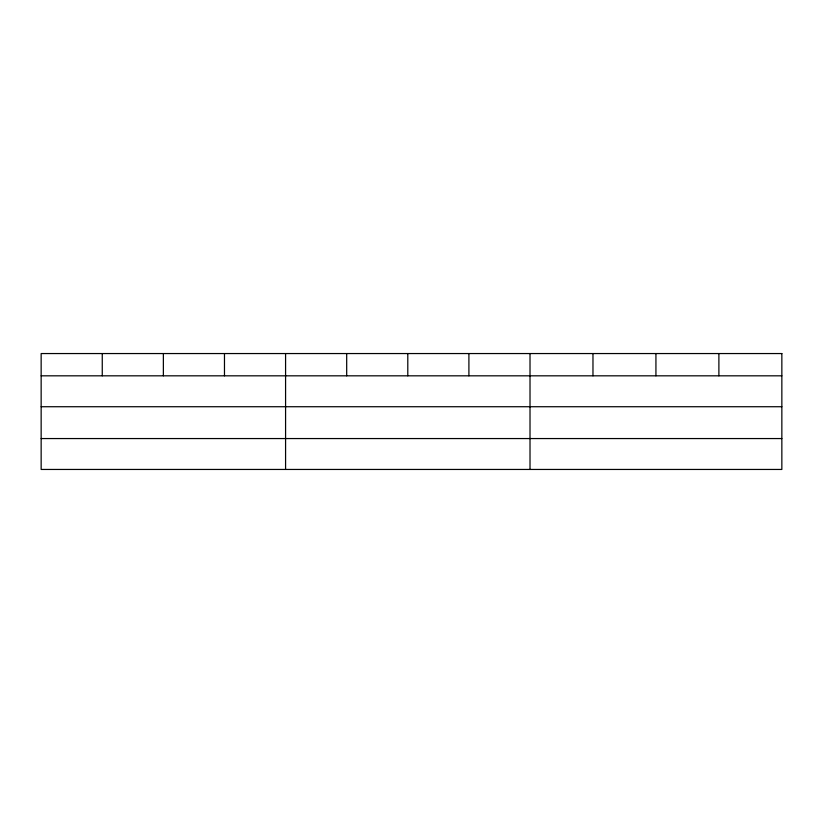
<?xml version="1.0" encoding="UTF-8"?>
<svg xmlns="http://www.w3.org/2000/svg" width="823" height="823" viewBox="0 0 823 823"><rect width="100%" height="100%" fill="white"/><g stroke="black" fill="none" stroke-linecap="round" stroke-linejoin="round"><path stroke-width="1.23" d="M41.15 375.823L781.85 375.823M41.15 406.727L781.85 406.727M41.15 438.556L781.85 438.556M718.89 353.551L718.89 375.823M655.931 353.551L655.931 375.823M592.971 353.551L592.971 375.823M530.012 353.551L530.012 469.449M468.904 353.551L468.904 375.823M407.796 353.551L407.796 375.823M346.689 353.551L346.689 375.823M285.581 353.551L285.581 469.449M224.473 353.551L224.473 375.823M163.366 353.551L163.366 375.823M102.258 353.551L102.258 375.823M781.85 353.551L41.15 353.551L41.15 469.449L781.85 469.449L781.85 353.551"/></g></svg>
